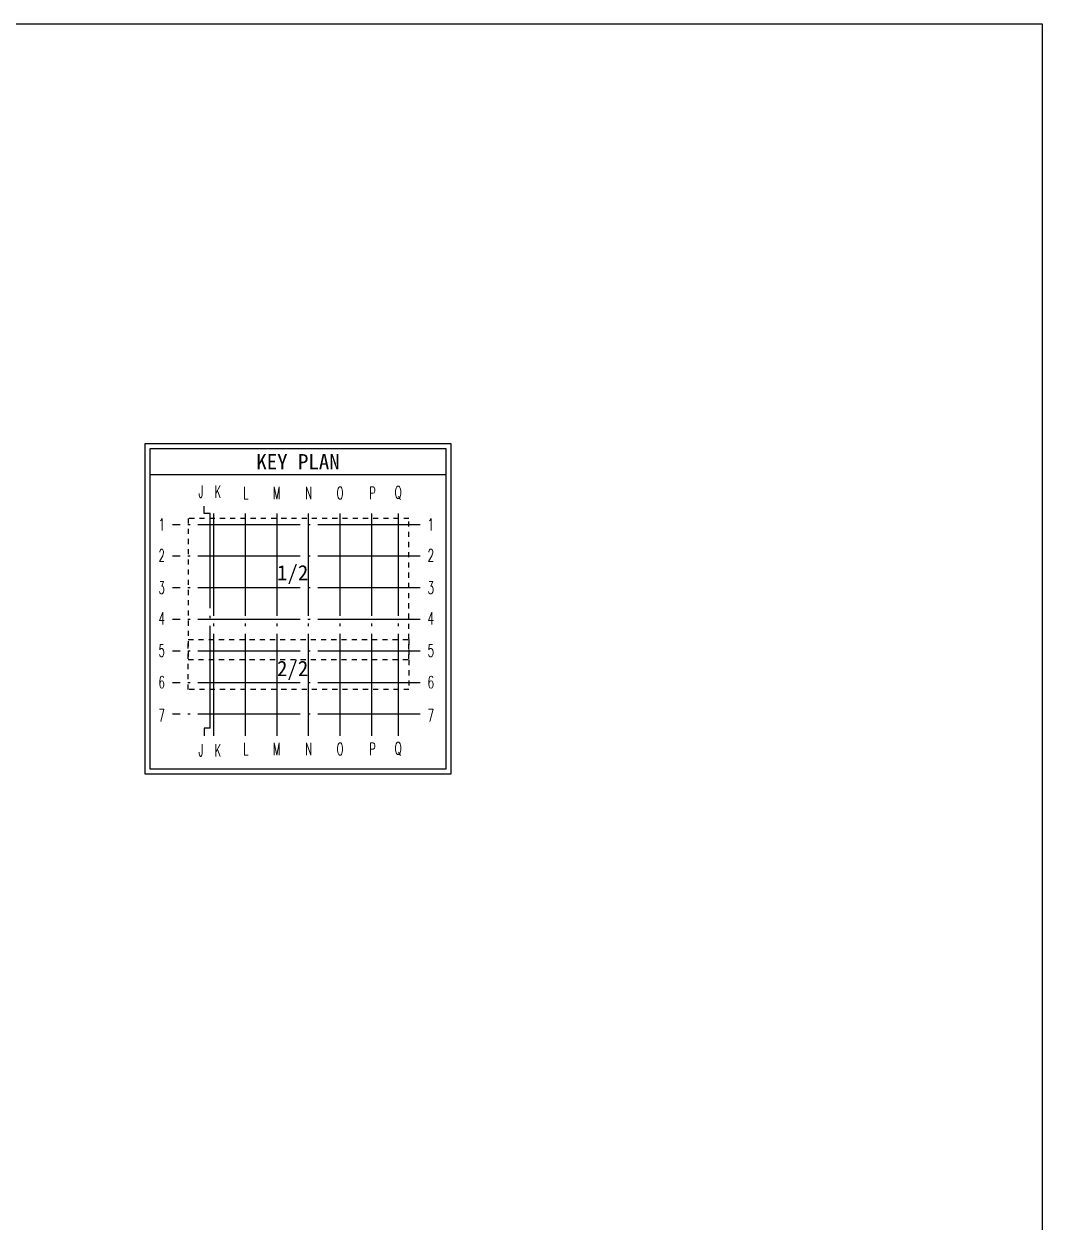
# Model space of a CAD drawing. Header units: millimetres. Extents: x -67913 to 128525, y -54442 to 63422.
# Drawn here: x -42681 to -32713, y -41727 to -30000 of the extents above; entities that cross this region are included whole.
import ezdxf
from ezdxf.enums import TextEntityAlignment as Align

# ---------------------------------------------------------------- set-up
doc = ezdxf.new("R2010")
doc.units = ezdxf.units.MM
doc.header["$LTSCALE"] = 500
doc.linetypes.add('AXIS', pattern=[2.35, 2, -0.15, 0.05, -0.15])
doc.linetypes.add('DD1', pattern=[0.1, 0.05, -0.05])
for name, color, linetype in [('000Waku', 3, 'Continuous'), ('001Waku', 7, 'Continuous'), ('020KijnSn', 1, 'AXIS'), ('040KijunF', 7, 'Continuous')]:
    doc.layers.add(name, color=color, linetype=linetype)
doc.layers.add('HOJO', color=211, linetype='Continuous', plot=False)
doc.styles.add('Dim', font='simplex.shx', dxfattribs={"width": 0.6, "bigfont": 'extfont2.shx'})
doc.styles.add('ｺﾞｼｯｸ', font='MS Gothic.ttf')

msp = doc.modelspace()

# ---------------------------------------------------------------- linework, layer by layer
at = {"layer": '000Waku', "color": 7, "linetype": 'DD1', "ltscale": 2}
for points in [[(-38912.0272, -34840.5594), (-41072.1366, -34840.5594), (-41072.1366, -36220.6827), (-38912.0272, -36220.6827)], [(-38912.0272, -36514.0513), (-41072.1366, -36514.0513), (-41072.1366, -36026.25), (-38912.0272, -36026.25)]]:
    msp.add_lwpolyline(points, close=True, dxfattribs=at)
at = {"layer": '001Waku'}
msp.add_line((-41447.9937, -34410), (-38547.9937, -34410), dxfattribs=at)
msp.add_lwpolyline([(-41447.9937, -37290), (-38547.9937, -37290), (-38547.9937, -34160), (-41447.9937, -34160)], close=True, dxfattribs=at)
at = {"layer": '020KijnSn'}
for p, q in [((-40915.0977, -34791.3275), (-40915.0977, -34718.5362)), ((-40858.8477, -34791.3275), (-40915.0977, -34791.3275)), ((-40858.8477, -36892.8337), (-40858.8477, -34791.3275)), ((-40822.2852, -36968.4375), (-40822.2852, -34718.5362)), ((-40512.9102, -36968.4375), (-40512.9102, -34718.5362)), ((-40203.5352, -36968.4375), (-40203.5352, -34718.5362)), ((-39894.1602, -36968.4375), (-39894.1602, -34718.5362)), ((-39584.7852, -36968.4375), (-39584.7852, -34718.5362)), ((-39275.4102, -36968.4375), (-39275.4102, -34718.5362)), ((-39015.5352, -36968.4375), (-39015.5352, -34718.5362)), ((-38802.8051, -34901.25), (-41226.9324, -34901.25)), ((-38802.8051, -35210.625), (-41226.9324, -35210.625)), ((-38802.8051, -35520), (-41226.9324, -35520)), ((-38802.8051, -35829.375), (-41226.9324, -35829.375)), ((-38802.8051, -36138.75), (-41226.9324, -36138.75)), ((-38802.8051, -36448.125), (-41226.9324, -36448.125)), ((-38802.8051, -36757.5), (-41226.9324, -36757.5)), ((-40858.8477, -36892.8337), (-40915.0977, -36892.8337)), ((-40915.0977, -36892.8337), (-40915.0977, -36968.4375))]:
    msp.add_line(p, q, dxfattribs=at)
at = {"layer": 'HOJO'}
for points in [[(-50313.3333, -30000), (-32713.3333, -30000), (-32713.3333, -54441.8305), (-50313.3333, -54441.8305)], [(-41497.9937, -37340), (-38497.9937, -37340), (-38497.9937, -34110), (-41497.9937, -34110)]]:
    msp.add_lwpolyline(points, close=True, dxfattribs=at)

# ---------------------------------------------------------------- texts
at = {"layer": '000Waku', "color": 7, "style": 'ｺﾞｼｯｸ'}
for s, p in [('1/2', (-40050.4248, -35384.005)), ('2/2', (-40050.4248, -36321.0233))]:
    msp.add_text(s, height=150, rotation=360, dxfattribs=at).set_placement(p, align=Align.MIDDLE)
at = {"layer": '001Waku', "style": 'ｺﾞｼｯｸ'}
msp.add_text('KEY PLAN', height=150, dxfattribs=at).set_placement((-39997.9937, -34285), align=Align.MIDDLE_CENTER)
at = {"layer": '040KijunF', "style": 'Dim', "width": 0.6}
for s, p in [('J', (-40948.0081, -34577.4377)), ('K', (-40783.0081, -34577.4377)), ('L', (-40509.049, -34590.8136)), ('M', (-40206.146, -34590.8136)), ('N', (-39893.0903, -34590.8136)), ('O', (-39586.0117, -34590.8136)), ('P', (-39268.6726, -34590.8136)), ('Q', (-39017.2751, -34590.8136)), ('1', (-38697.6583, -34899.596)), ('2', (-38697.6583, -35201.8317)), ('3', (-38697.6583, -35518.4876)), ('4', (-38697.6583, -35817.7637)), ('5', (-38697.6583, -36133.7481)), ('6', (-38697.6583, -36442.8686)), ('7', (-38697.6583, -36768.025))]:
    msp.add_text(s, height=120, dxfattribs=at).set_placement(p, align=Align.MIDDLE)
for s, p in [('1', (-41332.0792, -34899.596)), ('2', (-41332.0792, -35201.8317)), ('3', (-41332.0792, -35518.4876)), ('4', (-41332.0792, -35817.7637)), ('5', (-41332.0792, -36133.7481)), ('6', (-41332.0792, -36442.8686)), ('7', (-41332.0792, -36768.025)), ('J', (-40948.0081, -37109.536)), ('K', (-40783.0081, -37109.536)), ('L', (-40509.049, -37096.1601)), ('M', (-40206.146, -37096.1601)), ('N', (-39893.0903, -37096.1601)), ('O', (-39586.0117, -37096.1601)), ('P', (-39268.6726, -37096.1601)), ('Q', (-39017.2751, -37096.1601))]:
    msp.add_text(s, height=120, rotation=360, dxfattribs=at).set_placement(p, align=Align.MIDDLE)

doc.saveas('drawing.dxf')
